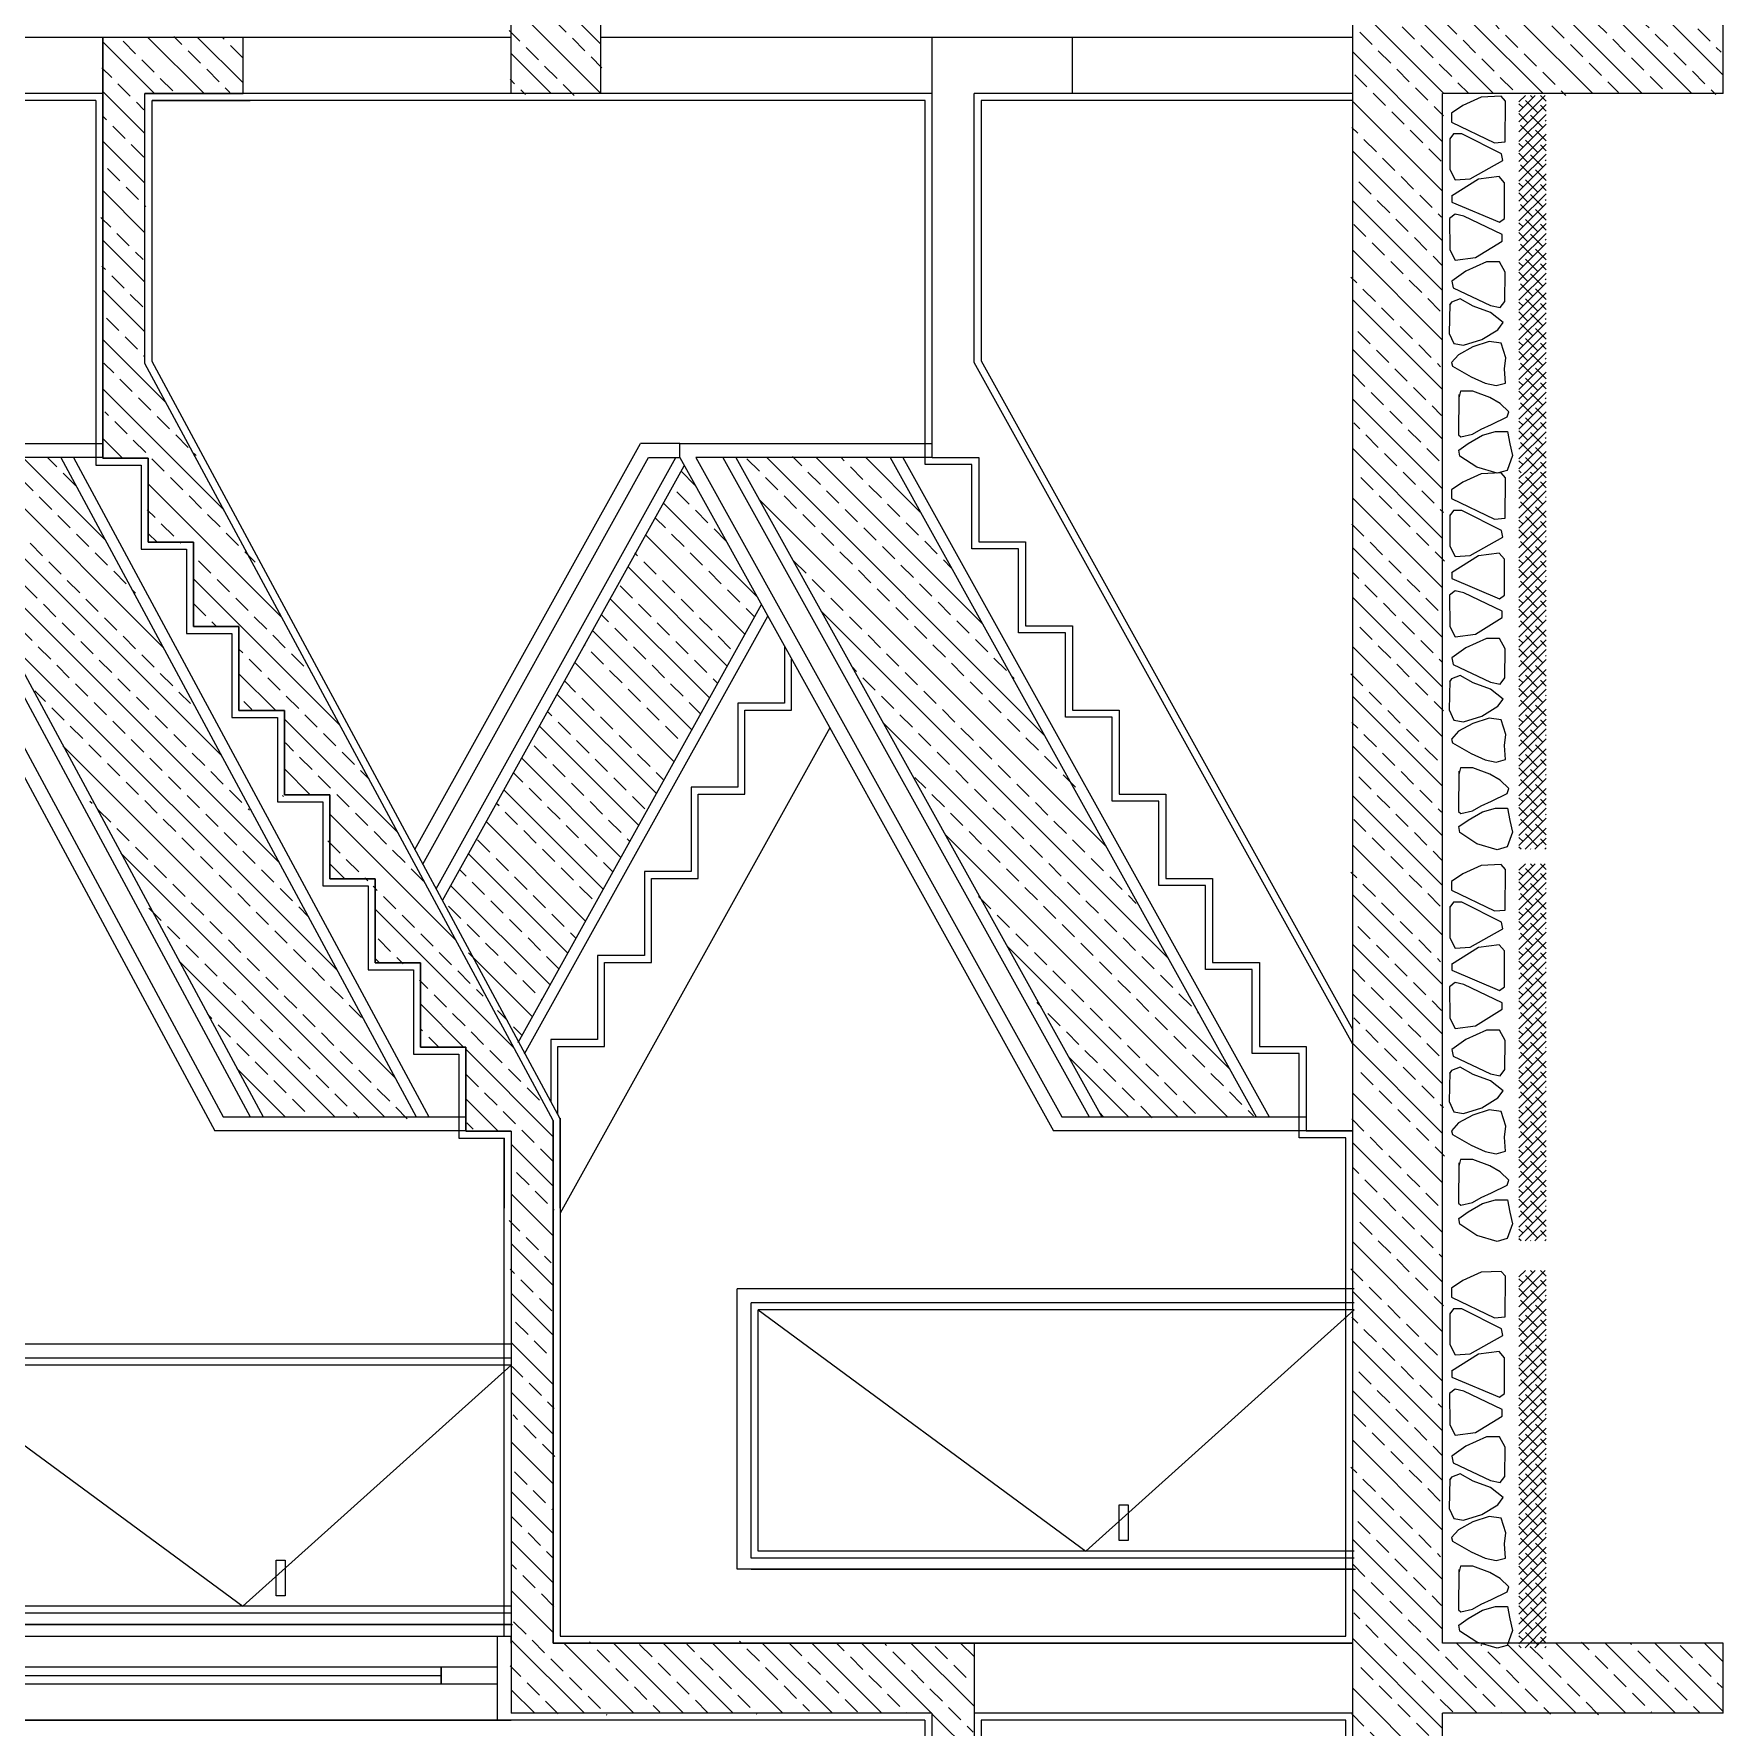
# Model space of a CAD drawing. Header units: inches. Extents: x -7543 to -822, y 102837 to 190349.
# Drawn here: x -836.84104 to -836.81093, y 102837.24331 to 102837.27349 of the extents above; entities that cross this region are included whole.
import ezdxf

# ---------------------------------------------------------------- set-up
doc = ezdxf.new("R2010")
doc.units = ezdxf.units.IN
doc.header["$MEASUREMENT"] = 0
doc.linetypes.add('ACAD_ISO03W100', pattern=[30, 12, -18])
doc.layers.add('KAPI', color=7, linetype='Continuous', lineweight=18, true_color=0xffb360)
doc.layers.add('TARAMA', color=8, linetype='Continuous', lineweight=25)
pattern_1 = [(135, (-815.4827994994596, 102842.0457017968), (-0.0004419417382415922, -0.0004419417382415922), []), (135, (-815.4827994994596, 102842.0461437385), (-0.0004419417382415922, -0.0004419417382415922), [0.0003125000000000001, -0.00015625])]

# ---------------------------------------------------------------- blocks, each defined once
blk = doc.blocks.new('A$C1B5C0468')
at = {"layer": 'TARAMA'}
for p, q in [((3.594450941949617, 29.7777686684567), (6.280775965715293, 33.70178608514834)), ((6.280775965715293, 33.70178608514834), (9.449270348413847, 33.70178608514834)), ((9.449270348413847, 33.70178608514834), (16.81944568949984, 18.48761896783253)), ((13.66705279366579, 33.0084961943212), (15.46776054223301, 34.30836273080786)), ((13.66705279366579, 30.10878987243632), (13.66705279366579, 33.0084961943212)), ((15.26768507860834, 34.35835772409337), (26.3720471469569, 34.40835271740798)), ((26.3720471469569, 34.40835271740798), (30.07350275723729, 32.40855627480778)), ((30.07350275723729, 32.40855627480778), (29.67334706737893, 27.10909191938117)), ((29.87343205633806, 24.10939396635513), (35.8757912183064, 33.70842281129444)), ((35.8757912183064, 33.60843282469432), (37.97661930631148, 33.60843282469432)), ((37.97661930631148, 33.60843282469432), (45.17945030069677, 16.61015155058703)), ((42.27830130746588, 32.40855627480778), (43.87893359246664, 34.508342703979)), ((42.97857733682031, 29.40885996632278), (42.27830130746588, 32.40855627480778)), ((43.87893359246664, 34.508342703979), (54.98329566075699, 34.30836273080786)), ((54.98329566075699, 34.30836273080786), (58.68475127109559, 32.40855627480778)), ((58.68475127109559, 32.40855627480778), (57.78439977811649, 25.20928381881095)), ((62.58628710772609, 28.60893678446882), (66.18770260491874, 33.60843282469432)), ((66.18770260491874, 33.60843282469432), (68.58864626969444, 33.20847287835204)), ((68.58864626969444, 33.20847287835204), (74.89112577110063, 19.90981781881419)), ((72.4901773435995, 30.61752660872298), (73.69064917601645, 33.70842610043474)), ((75.0912012347253, 26.0092037114955), (72.4901773435995, 30.61752660872298)), ((73.69064917601645, 33.70842610043474), (74.78955388418399, 34.41547304266714)), ((74.29088509222493, 34.40835271740798), (84.79501600697404, 34.55833769726451)), ((84.79501600697404, 34.55833769726451), (88.39643150416669, 32.90850620772108)), ((88.39643150416669, 32.90850620772108), (88.99666742037516, 29.5088499529229)), ((89.5969128619181, 26.10919040895533), (92.39801221661037, 31.20867643575184)), ((92.39801221661037, 31.20867643575184), (95.19911395263625, 33.70842281129444)), ((95.19911395263625, 33.70842281129444), (96.49962351686554, 33.40845285152318)), ((96.49962351686554, 33.40845285152318), (100.3011192403501, 26.80912031506887)), ((105.3701327322633, 30.60853624789161), (107.7874564505182, 31.12537859741133)), ((105.3701327322633, 26.20898012720863), (105.3701327322633, 30.60853624789161)), ((106.5706021833466, 31.10848618083401), (120.9762665533926, 31.30846615400515)), ((121.6765425827471, 30.40855627472047), (120.7761863271007, 26.30897011377965)), ((120.9762665533926, 31.30846615400515), (121.6765425827471, 30.40855627472047)), ((126.4036074047908, 31.09222528577084), (124.0307322054286, 27.80881662343745)), ((128.5325015768758, 30.80851293192245), (126.4036074047908, 31.09222528577084)), ((132.5340751453186, 24.70913032838143), (128.5325015768758, 30.80851293192245)), ((0.6326042901491746, 23.16890155264991), (3.594450941949617, 29.7777686684567)), ((20.76984843757236, 15.91022493361379), (13.66705279366579, 30.10878987243632)), ((29.67334706737893, 27.10909191938117), (23.17079210234806, 15.41027500070049)), ((49.58117241499713, 15.71024496044265), (42.97857733682031, 29.40885996632278)), ((57.78439977811649, 25.20928381881095), (51.8820807292941, 15.71024496044265)), ((59.33501200657338, 21.30967763104127), (62.58628710772609, 28.60893678446882)), ((77.39210478635505, 19.90982110798359), (75.0912012347253, 26.0092037114955)), ((88.99666742037516, 29.5088499529229), (86.99587944551604, 22.90951741643948)), ((87.7461850567488, 20.30977776518557), (89.5969128619181, 26.10919040895533)), ((100.3011192403501, 26.80912031506887), (102.6020227919798, 21.70963757738355)), ((107.671036283893, 20.10959752366762), (105.3701327322633, 26.20898012720863)), ((120.7761863271007, 26.30897011377965), (118.9754785785335, 23.20928381872363)), ((124.0307322054286, 27.80881662343745), (121.1295927375904, 22.70933388578123)), ((134.6348984706565, 17.5098578723846), (132.5340751453186, 24.70913032838143)), ((0.2882087649195455, 16.00929379940499), (0.6326042901491746, 23.16890155264991)), ((16.81944568949984, 18.48761896783253), (16.47504148446023, 14.63244990585372)), ((28.87304045021301, 16.81013152375817), (29.87343205633806, 24.10939396635513)), ((59.33501200657338, 16.61015155058703), (59.33501200657338, 21.30967763104127)), ((74.89112577110063, 19.90981781881419), (75.59140180045506, 16.36017658413039)), ((80.89348017040174, 15.31028501410037), (77.39210478635505, 19.90982110798359)), ((86.99587944551604, 22.90951741643948), (83.49450406146934, 17.21009475926985)), ((88.34641859162366, 16.11020161764463), (87.7461850567488, 20.30977776518557)), ((102.6020227919798, 21.70963757738355), (103.4023389344802, 17.81002974507282)), ((109.7718596092891, 16.40997130906908), (107.671036283893, 20.10959752366762)), ((117.274810943054, 19.55965259743971), (114.5737469388405, 13.91022493355558)), ((118.9754785785335, 23.20928381872363), (117.274810943054, 19.55965259743971)), ((121.1295927375904, 22.70933388578123), (119.8290807920275, 18.11365515639773)), ((119.8290807920275, 18.11365515639773), (119.8290807920275, 13.78220968550886)), ((2.010212430381216, 14.4947634631535), (0.2882087649195455, 16.00929379940499)), ((16.47504148446023, 14.63244990585372), (2.010212430381216, 14.4947634631535)), ((23.17079210234806, 15.41027500070049), (20.76984843757236, 15.91022493361379)), ((31.07390388875501, 14.91032506775809), (28.87304045021301, 16.81013152375817)), ((43.87893835513387, 14.91032506775809), (31.07390388875501, 14.91032506775809)), ((45.17945030069677, 16.61015155058703), (43.87893835513387, 14.91032506775809)), ((51.8820807292941, 15.71024496044265), (49.58117241499713, 15.71024496044265)), ((62.9864475603099, 14.61035510798683), (59.33501200657338, 16.61015155058703)), ((73.39053598057944, 14.71034509458696), (62.9864475603099, 14.61035510798683)), ((75.59140180045506, 16.36017658413039), (73.39053598057944, 14.71034509458696)), ((83.49450406146934, 17.21009475926985), (80.89348017040174, 15.31028501410037)), ((93.56431434687693, 14.41037513481569), (88.34641859162366, 16.11020161764463)), ((97.50001988565782, 14.91032506775809), (93.56431434687693, 14.41037513481569)), ((102.5019826788339, 14.51036512141582), (97.50001988565782, 14.91032506775809)), ((103.4023389344802, 17.81002974507282), (102.5019826788339, 14.51036512141582)), ((112.7730415716069, 13.31028501401306), (109.7718596092891, 16.40997130906908)), ((114.5737469388405, 13.91022493355558), (112.7730415716069, 13.31028501401306)), ((119.8290807920275, 13.78220968550886), (124.1713881924516, 12.91032506767078)), ((124.1713881924516, 12.91032506767078), (128.3324237319175, 12.07483772267005)), ((128.3324237319175, 12.07483772267005), (133.6345068645314, 13.91022164438618)), ((133.6345068645314, 13.91022164438618), (134.6348984706565, 17.5098578723846)), ((2.024957211688161e-05, 7.421880079898983), (2.290620897663757, 9.712480727990624)), ((2.024957211688161e-05, 3.886346173938364), (5.826154803566169, 9.71248072796152)), ((2.024957211688161e-05, 0.3508122679777443), (9.361688709526788, 9.71248072796152)), ((6.144904791901354, 2.960162904433673), (1.725487409508787, 7.379580286855344)), ((4.377137838979252, 8.263463763374602), (2.928120874392334, 9.712480727990624)), ((3.184726643143222, -1.524435356259346e-05), (12.89722261548741, 9.71248072796152)), ((9.680438697861973, 6.495696810394293), (6.463654780352954, 9.712480727903312)), ((6.720260549045634, -1.524438266642392e-05), (16.43275652133161, 9.71248072796152)), ((10.25579445500625, -1.524435356259346e-05), (19.96829042729223, 9.71248072796152)), ((14.98373955674469, 4.727929857443087), (10.56432217435213, 9.147347239864757)), ((13.79132836090866, -1.524438266642392e-05), (23.50382433325285, 9.71248072796152)), ((20.28704041562742, 2.960162904433673), (15.86762303323485, 7.379580286855344)), ((18.51927346270531, 8.263463763374602), (17.0702564981184, 9.712480727990624)), ((17.32686226686928, -1.524435356259346e-05), (27.03935823921347, 9.71248072796152)), ((23.82257432158804, 6.495696810394293), (20.60579040407902, 9.712480727903312)), ((20.8623961727717, -1.524438266642392e-05), (30.57489214505767, 9.71248072796152)), ((24.39793007873232, -1.524435356259346e-05), (34.11042605101829, 9.71248072796152)), ((29.12587518047076, 4.727929857443087), (24.70645779807819, 9.147347239864757)), ((27.93346398469293, -1.524435356259346e-05), (37.64595995697891, 9.71248072796152)), ((34.42917603935348, 2.960162904433673), (30.00975865696091, 7.379580286855344)), ((32.66140908643138, 8.263463763374602), (31.21239212184446, 9.712480727990624)), ((31.46899789059535, -1.524435356259346e-05), (41.18149386293953, 9.71248072796152)), ((37.9647099453141, 6.495696810365189), (34.74792602780508, 9.712480727874208)), ((35.00453179649776, -1.524435356259346e-05), (44.71702776878374, 9.71248072796152)), ((38.54006570245838, -1.524435356259346e-05), (48.25256167474436, 9.71248072796152)), ((43.26801080419682, 4.727929857443087), (38.84859342180425, 9.147347239864757)), ((42.075599608419, -1.524435356259346e-05), (51.78809558070498, 9.71248072796152)), ((48.57131166307954, 2.960162904433673), (44.15189428068697, 7.379580286855344)), ((46.80354471015744, 8.263463763374602), (45.35452774557052, 9.712480727990624)), ((45.61113351432141, -1.524435356259346e-05), (55.3236294866656, 9.71248072796152)), ((52.10684556904016, 6.495696810365189), (48.89006165147293, 9.712480727932416)), ((49.14666742022382, -1.524435356259346e-05), (58.85916339256801, 9.71248072796152)), ((52.68220132618444, -1.524435356259346e-05), (62.39469729847042, 9.71248072796152)), ((57.41014642792288, 4.727929857355775), (52.99072904553032, 9.147347239777446)), ((56.21773523214506, -1.524435356259346e-05), (65.93023120443104, 9.71248072796152)), ((62.7134472868056, 2.960162904433673), (58.29402990441304, 7.379580286855344)), ((60.94568033394171, 8.263463763345499), (59.49666336935479, 9.71248072796152)), ((59.75326913804747, -1.524435356259346e-05), (69.46576511039166, 9.71248072796152)), ((66.24898119276622, 6.495696810365189), (63.032197275199, 9.712480727932416)), ((63.28880304394988, -1.524435356259346e-05), (73.00129901629407, 9.71248072796152)), ((66.8243369499105, -1.524435356259346e-05), (76.53683292219648, 9.712480727990624)), ((71.55228205164894, 4.727929857355775), (67.13286466925638, 9.147347239777446)), ((70.35987085587112, -1.524435356259346e-05), (80.0723668281571, 9.71248072796152)), ((76.85558291053167, 2.960162904462777), (72.4361655281391, 7.379580286884448)), ((75.08781595766777, 8.263463763345499), (73.63879899308085, 9.71248072796152)), ((73.89540476177353, -1.524435356259346e-05), (83.60790073411772, 9.712480727990624)), ((80.39111681649229, 6.495696810394293), (77.17433289892506, 9.71248072796152)), ((77.43093866767595, -1.524435356259346e-05), (87.14343463996192, 9.71248072796152)), ((80.96647257363657, -1.524438266642392e-05), (90.67896854598075, 9.71248072796152)), ((85.69441767543321, 4.727929857413983), (81.27500029304065, 9.147347239835653)), ((84.50200647959718, -1.524435356259346e-05), (94.21450245188316, 9.71248072796152)), ((90.99771853425773, 2.960162904433673), (86.57830115186516, 7.379580286855344)), ((89.22995158139383, 8.263463763345499), (87.78093461680692, 9.71248072796152)), ((88.0375403854996, -1.524438266642392e-05), (97.75003635784378, 9.71248072796152)), ((94.53325244027656, 6.495696810365189), (91.31646852270933, 9.712480727932416)), ((91.57307429146022, -1.524435356259346e-05), (101.2855702638044, 9.71248072796152)), ((95.10860819736263, -1.524438266642392e-05), (104.8211041697068, 9.71248072796152)), ((99.83655329915928, 4.727929857413983), (95.41713591676671, 9.147347239835653)), ((98.64414210332325, -1.524435356259346e-05), (108.3566380756092, 9.71248072796152)), ((105.1398541579838, 2.960162904433673), (100.7204367755912, 7.379580286855344)), ((103.3720872051199, 8.263463763345499), (101.923070240533, 9.712480727932416)), ((102.1796760092257, -1.524438266642392e-05), (111.8921719815698, 9.71248072796152)), ((108.6753880640026, 6.495696810365189), (105.4586041464354, 9.712480727932416)), ((105.7152099151863, -1.524435356259346e-05), (115.4277058875305, 9.71248072796152)), ((109.2507438210887, -1.524438266642392e-05), (118.9632397933747, 9.71248072796152)), ((113.9786889228853, 4.727929857443087), (109.5592715404928, 9.147347239864757)), ((112.7862777270493, -1.524435356259346e-05), (122.4987736993353, 9.71248072796152)), ((119.2819897817099, 2.960162904433673), (114.8625723993173, 7.379580286855344)), ((117.5142228287878, 8.263463763316395), (116.0652058642008, 9.712480727903312)), ((116.3218116329517, -1.524438266642392e-05), (126.0343076052959, 9.71248072796152)), ((122.8175236877287, 6.495696810365189), (119.6007397701615, 9.712480727932416)), ((119.8573455389123, -1.524435356259346e-05), (129.5698415112565, 9.71248072796152)), ((123.3928794448148, -1.524438266642392e-05), (133.1053754171007, 9.71248072796152)), ((128.1208245466114, 4.727929857443087), (123.7014071642188, 9.147347239864757)), ((126.9284133507754, -1.524435356259346e-05), (134.4813051638776, 7.55287656877772)), ((133.4241254054941, 2.960162904462777), (129.0047080231016, 7.379580286884448)), ((131.6563584525138, 8.263463763345499), (130.2073414879269, 9.712480727932416)), ((134.4813051638776, 8.974050957971485), (133.7428753938293, 9.712480727990624)), ((0.8416039330186322, 4.727929857384879), (2.02495139092207e-05, 5.569513540860498)), ((2.03401512891287, -1.524435356259346e-05), (2.024963032454252e-05, 2.033979634928983)), ((5.569549034757074, -1.5244324458763e-05), (3.493254362489097, 2.076279427943518)), ((11.44820565084228, 1.192395951511571), (7.028788268449716, 5.611813333933242)), ((9.105082940717693, -1.524435356259346e-05), (8.796555221371818, 0.3085124749923125)), ((16.17615075263893, -1.524435356259346e-05), (12.33208912733244, 3.844046380952932)), ((19.71168465854134, -1.524435356259346e-05), (17.63538998621516, 2.076279428001726)), ((25.59034127456835, 1.192395951511571), (21.17092389217578, 5.611813333933242)), ((23.24721856444376, -1.524435356259346e-05), (22.93869084509788, 0.3085124749923125)), ((30.31828637636499, -1.524435356259346e-05), (26.4742247510585, 3.844046380952932)), ((33.85382028226741, -1.524435356259346e-05), (31.77752560994122, 2.076279428001726)), ((39.73247689829441, 1.192395951511571), (35.31305951590184, 5.611813333933242)), ((37.38935418822803, -1.524438266642392e-05), (37.08082646882394, 0.3085124749923125)), ((44.46042200009106, -1.524438266642392e-05), (40.61636037478456, 3.844046380923828)), ((47.99595590599347, -1.524435356259346e-05), (45.91966123366728, 2.076279428001726)), ((53.87461252202047, 1.192395951511571), (49.4551951396279, 5.611813333933242)), ((51.53148981195409, -1.524438266642392e-05), (51.22296209255001, 0.3085124749923125)), ((58.60255762381712, -1.524438266642392e-05), (54.75849599851063, 3.844046380923828)), ((62.13809152971953, -1.524438266642392e-05), (60.06179685739335, 2.076279427914415)), ((68.01674814580474, 1.192395951482467), (63.59733076341217, 5.611813333904138)), ((65.67362543568015, -1.524438266642392e-05), (65.36509771627607, 0.3085124749923125)), ((72.74469324754318, -1.524438266642392e-05), (68.90063162223669, 3.844046380923828)), ((76.2802271534456, -1.524438266642392e-05), (74.20393248111941, 2.076279427914415)), ((82.1588837695308, 1.192395951482467), (77.73946638713824, 5.611813333904138)), ((79.81576105940621, -1.524435356259346e-05), (79.50723334000213, 0.3085124750214163)), ((86.88682887126924, -1.524435356259346e-05), (83.04276724596275, 3.844046380952932)), ((90.42236277722986, -1.524438266642392e-05), (88.34606810490368, 2.076279427972622)), ((96.30101939325687, 1.192395951482467), (91.8816020108643, 5.611813333904138)), ((93.95789668313228, -1.524438266642392e-05), (93.6493689637282, 0.3085124749923125)), ((101.0289644950535, -1.524438266642392e-05), (97.18490286974702, 3.844046380923828)), ((104.5644984009559, -1.524438266642392e-05), (102.4882037286297, 2.076279427972622)), ((110.4431550169829, 1.192395951482467), (106.0237376345904, 5.611813333904138)), ((108.1000323068583, -1.524438266642392e-05), (107.7915045874543, 0.3085124749923125)), ((115.1711001187796, -1.524438266642392e-05), (111.3270384934731, 3.844046380923828)), ((118.7066340247402, -1.524441177025437e-05), (116.6303393523558, 2.076279428001726)), ((124.5852906406508, 1.192395951453364), (120.1658732582582, 5.611813333875034)), ((122.2421679305844, -1.524438266642392e-05), (121.9336402111803, 0.3085124749923125)), ((129.3132357425056, -1.524438266642392e-05), (125.4691741171991, 3.844046380923828)), ((130.463947256736, -1.524435356259346e-05), (134.4813051638776, 4.0173426628171)), ((132.8487696484663, -1.524441177025437e-05), (130.7724749760819, 2.076279428001726)), ((133.9994811626384, -1.524435356259346e-05), (134.4813051638776, 0.4818087568855844)), ((134.4813051638193, 5.43851705203997), (134.3080088819843, 5.611813333904138))]:
    blk.add_line(p, q, dxfattribs=at)
blk = doc.blocks.new('A$C5D3F7FBA')
at = {"layer": 'KAPI'}
for p, q in [((99.9999658083434, 220.5000007976523), (-3.419162385398522e-05, 220.5000007976505)), ((-3.419139102334157e-05, 0.500000797539542), (-3.419162385398522e-05, 220.5000007976505)), ((99.99996580857623, 0.500000797541361), (99.9999658083434, 220.5000007976523)), ((99.99996580860898, 0.5000007976523193), (99.99996580837615, 220.5000007977633)), ((4.999965808608977, 0.500000797539542), (4.999965808376146, 215.5000007976505)), ((95.9999658083434, 215.5000007976523), (4.999965808376146, 215.5000007976505)), ((93.4999658083434, 213.0000007976523), (7.499965808376146, 213.0000007976214)), ((7.499965808608977, 0.500000797539542), (7.499965808376146, 213.0000007976214)), ((93.49996580857623, 0.500000797541361), (93.4999658083434, 213.0000007976523)), ((95.99996580857623, 0.500000797541361), (95.9999658083434, 215.5000007976523)), ((99.99996580857623, 215.5000007976523), (99.99996580857623, 7.976286724442616e-07)), ((99.99996580857623, 215.5000007976523), (99.99996580857623, 7.976286724442616e-07))]:
    blk.add_line(p, q, dxfattribs=at)
at = {"layer": 'KAPI', "linetype": 'ACAD_ISO03W100'}
for p, q in [((7.499965808376146, 213.0000007976214), (93.49996580857623, 96.12844117222448)), ((93.49996580857623, 96.12844117222448), (7.499965808608977, 0.500000797539542))]:
    blk.add_line(p, q, dxfattribs=at)
at = {"layer": 'KAPI'}
blk.add_lwpolyline([(89.73076649451468, 84.23019793231833), (76.99056189715702, 84.23019793231833), (76.99056189715702, 81.04733647724242), (89.73076649451468, 81.04733647724242)], close=True, dxfattribs=at)

msp = doc.modelspace()

# ---------------------------------------------------------------- hatches: boundary and pattern name
at = {"layer": 'TARAMA'}
h = msp.add_hatch(dxfattribs=at)
h.set_pattern_fill('ANSI33', color=256, scale=0.0025, angle=90, style=0)
h.set_pattern_definition(pattern_1)
h.paths.add_polyline_path([(-836.8325314841506, 102837.2949286136), (-836.8325314841506, 102837.2724286136), (-836.8309314841507, 102837.2724286136), (-836.8309314841507, 102837.2949286136)])
h.paths.add_polyline_path([(-836.8312900555793, 102837.29085852), (-836.8321729127222, 102837.29085852), (-836.8321729127222, 102837.29175852), (-836.8312900555793, 102837.29175852)], flags=24)
h = msp.add_hatch(dxfattribs=at)
h.set_pattern_fill('ANSI33', color=256, scale=0.0025, angle=90, style=0)
h.set_pattern_definition(pattern_1)
h.paths.add_polyline_path([(-836.8175314841508, 102837.2874286136), (-836.8175314841508, 102837.2507458112), (-836.8175064841507, 102837.2507458112), (-836.8175314841508, 102837.2507233283), (-836.8175314841508, 102837.2394587481), (-836.8159314841507, 102837.2394587481), (-836.8159314841507, 102837.2435536136), (-836.8109314841507, 102837.2435536136), (-836.8109314841507, 102837.2448036136), (-836.8142037287698, 102837.2448036136), (-836.8142325533795, 102837.244774789), (-836.8142613779892, 102837.2448036136), (-836.8147664369973, 102837.2448036136), (-836.8147800563165, 102837.24476427), (-836.8149600381279, 102837.2447142504), (-836.8152662754349, 102837.2448036136), (-836.8159314841507, 102837.2448036136), (-836.8159314841507, 102837.2724286136), (-836.8109314841507, 102837.2724286136), (-836.8109314841507, 102837.2736786136), (-836.8159314841507, 102837.2736786136), (-836.8159314841507, 102837.2861786136), (-836.8109314841507, 102837.2861786136), (-836.8109314841507, 102837.2874286136), (-836.8159314841507, 102837.2874286136)])
h.paths.add_polyline_path([(-836.8162900555793, 102837.2814093299), (-836.8171729127222, 102837.2814093299), (-836.8171729127222, 102837.2823093299), (-836.8162900555793, 102837.2823093299)], flags=24)
h.paths.add_polyline_path([(-836.8162900555793, 102837.2465849242), (-836.8171729127222, 102837.2465849242), (-836.8171729127222, 102837.2474849242), (-836.8162900555793, 102837.2474849242)], flags=24)
h = msp.add_hatch(dxfattribs=at)
h.set_pattern_fill('ANSI33', color=256, scale=0.0025, angle=90, style=0)
h.set_pattern_definition(pattern_1)
h.paths.add_polyline_path([(-836.8390579841507, 102837.2676178683), (-836.8390579841507, 102837.2724286136), (-836.8373079841507, 102837.2724286136), (-836.8373079841507, 102837.2734286136), (-836.8398079841508, 102837.2734286136), (-836.8398079841508, 102837.2659286136), (-836.8389994841507, 102837.2659286136), (-836.8389994841507, 102837.2644286136), (-836.8381909841507, 102837.2644286136), (-836.8381909841507, 102837.2629286136), (-836.8373824841507, 102837.2629286136), (-836.8373824841507, 102837.2614286136), (-836.8365739841507, 102837.2614286136), (-836.8365739841507, 102837.2599286136), (-836.8357654841507, 102837.2599286136), (-836.8357654841507, 102837.2584286136), (-836.8349569841507, 102837.2584286136), (-836.8349569841507, 102837.2569286136), (-836.8341484841508, 102837.2569286136), (-836.8341484841508, 102837.2554286136), (-836.8333399841507, 102837.2554286136), (-836.8333399841507, 102837.2539286136), (-836.8325314841506, 102837.2539286136), (-836.8325314841506, 102837.2526808426), (-836.8325314841506, 102837.2435536136), (-836.8250314841507, 102837.2435536136), (-836.8250314841507, 102837.2394587481), (-836.8242814841507, 102837.2394587481), (-836.8242814841507, 102837.2448036136), (-836.8317814841507, 102837.2448036136), (-836.8317814841507, 102837.2541178683)])
h.paths.add_polyline_path([(-836.8317493412935, 102837.2465849242), (-836.8325636270079, 102837.2465849242), (-836.8325636270079, 102837.2474849242), (-836.8317493412935, 102837.2474849242)], flags=25)
h = msp.add_hatch(dxfattribs=at)
h.set_pattern_fill('ANSI33', color=256, scale=0.0025, angle=90, style=0)
h.set_pattern_definition(pattern_1)
h.paths.add_polyline_path([(-836.8405566804909, 102837.2659370478), (-836.8432878318895, 102837.2659370478), (-836.8369545818895, 102837.2541870478), (-836.8342234304909, 102837.2541870478)])
h = msp.add_hatch(dxfattribs=at)
h.set_pattern_fill('ANSI33', color=256, scale=0.0025, angle=90, style=0)
h.set_pattern_definition(pattern_1)
h.paths.add_polyline_path([(-836.832406049338, 102837.255513461), (-836.8337810493381, 102837.2579894514), (-836.8294479841506, 102837.2657920898), (-836.8280729841507, 102837.2633160994)])
h = msp.add_hatch(dxfattribs=at)
h.set_pattern_fill('ANSI33', color=256, scale=0.0025, angle=90, style=0)
h.set_pattern_definition(pattern_1)
h.paths.add_polyline_path([(-836.832406049338, 102837.255513461), (-836.8337810493381, 102837.2579894514), (-836.8294479841506, 102837.2657920898), (-836.8280729841507, 102837.2633160994)])
h = msp.add_hatch(dxfattribs=at)
h.set_pattern_fill('ANSI33', color=256, scale=0.0025, angle=90, style=0)
h.set_pattern_definition(pattern_1)
h.paths.add_polyline_path([(-836.8285284841508, 102837.2659370478), (-836.8257784841508, 102837.2659370478), (-836.819253317484, 102837.2541870478), (-836.822003317484, 102837.2541870478)])

# ---------------------------------------------------------------- linework, layer by layer
for p, q in [((-836.8325314841506, 102837.2724286136), (-836.8325314841506, 102837.2949286136)), ((-836.8309314841507, 102837.2724286136), (-836.8309314841507, 102837.2949286136)), ((-836.8175314841508, 102837.2353036136), (-836.8175314841508, 102837.2861786136)), ((-836.8109314841507, 102837.2724286136), (-836.8109314841507, 102837.2736786136)), ((-836.8109314841507, 102837.2724286136), (-836.8109314841507, 102837.2736786136)), ((-836.8325314841506, 102837.2734286136), (-836.8447314841508, 102837.2734286136)), ((-836.8398079841508, 102837.2659286136), (-836.8398079841508, 102837.2734286136)), ((-836.8373079841507, 102837.2734286136), (-836.8398079841508, 102837.2734286136)), ((-836.8398079841508, 102837.2734286136), (-836.8398079841508, 102837.2659286136)), ((-836.8398079841508, 102837.2734286136), (-836.8398079841508, 102837.2659286136)), ((-836.8373079841507, 102837.2734286136), (-836.8398079841508, 102837.2734286136)), ((-836.8373079841507, 102837.2724286136), (-836.8373079841507, 102837.2734286136)), ((-836.8373079841507, 102837.2724286136), (-836.8373079841507, 102837.2734286136)), ((-836.8373079841507, 102837.2724286136), (-836.8373079841507, 102837.2734286136)), ((-836.8175314841508, 102837.2734286136), (-836.8309314841507, 102837.2734286136)), ((-836.8250284841507, 102837.2659370478), (-836.8250284841507, 102837.2734286136)), ((-836.8225284841507, 102837.2724286136), (-836.8225284841507, 102837.2734286136)), ((-836.8398079841508, 102837.2724286136), (-836.8447314841508, 102837.2724286136)), ((-836.8250284841507, 102837.2724286136), (-836.8390579841507, 102837.2724286136)), ((-836.8390579841507, 102837.2676178683), (-836.8390579841507, 102837.2724286136)), ((-836.8390579841507, 102837.2676178683), (-836.8390579841507, 102837.2724286136)), ((-836.8390579841507, 102837.2724286136), (-836.8373079841507, 102837.2724286136)), ((-836.8390579841507, 102837.2676178683), (-836.8390579841507, 102837.2724286136)), ((-836.8390579841507, 102837.2724286136), (-836.8373079841507, 102837.2724286136)), ((-836.8242784841507, 102837.2676313243), (-836.8242784841507, 102837.2724286136)), ((-836.8175314841508, 102837.2724286136), (-836.8242784841507, 102837.2724286136)), ((-836.8109314841507, 102837.2724286136), (-836.8159314841507, 102837.2724286136)), ((-836.8109314841507, 102837.2724286136), (-836.8159314841507, 102837.2724286136)), ((-836.8159314841507, 102837.2448036136), (-836.8159314841507, 102837.2724286136)), ((-836.8399329841507, 102837.2723036136), (-836.8455652602584, 102837.2723036136)), ((-836.8399329841507, 102837.2723036136), (-836.8399329841507, 102837.2658036136)), ((-836.8251534841507, 102837.2723036136), (-836.8389329841507, 102837.2723036136)), ((-836.8389329841507, 102837.2676494107), (-836.8389329841507, 102837.2723036136)), ((-836.8389329841507, 102837.2723036136), (-836.8371829841507, 102837.2723036136)), ((-836.8251534841507, 102837.2658120478), (-836.8251534841507, 102837.2723036136)), ((-836.8241534841507, 102837.2723036136), (-836.8241534841507, 102837.2676637038)), ((-836.8175314841508, 102837.2723036136), (-836.8241534841507, 102837.2723036136)), ((-836.8317814841507, 102837.2541178683), (-836.8390579841507, 102837.2676178683)), ((-836.8317814841507, 102837.2541178683), (-836.8390579841507, 102837.2676178683)), ((-836.8317814841507, 102837.2541178683), (-836.8390579841507, 102837.2676178683)), ((-836.8316564841507, 102837.2541494107), (-836.8389329841507, 102837.2676494107)), ((-836.8175314841508, 102837.2554818645), (-836.8242784841507, 102837.2676313243)), ((-836.8241534841507, 102837.2676637038), (-836.8175314841508, 102837.255739334)), ((-836.8447532608617, 102837.2661870478), (-836.8398079841508, 102837.2661870478)), ((-836.8444157278526, 102837.2661870478), (-836.8378129778526, 102837.2539370478)), ((-836.8342457861879, 102837.2589533106), (-836.8302286508174, 102837.2661870478)), ((-836.8342457861879, 102837.2589533106), (-836.8302286508174, 102837.2661870478)), ((-836.8342457861879, 102837.2589533106), (-836.8302286508174, 102837.2661870478)), ((-836.8342457861879, 102837.2589533106), (-836.8302286508174, 102837.2661870478)), ((-836.8295284841507, 102837.2661870478), (-836.8302286508174, 102837.2661870478)), ((-836.8295284841507, 102837.2661870478), (-836.8302286508174, 102837.2661870478)), ((-836.8295284841507, 102837.2659370478), (-836.8295284841507, 102837.2661870478)), ((-836.8295284841507, 102837.2661870478), (-836.8250284841507, 102837.2661870478)), ((-836.8295284841507, 102837.2659370478), (-836.8295284841507, 102837.2661870478)), ((-836.8439969751017, 102837.2659370478), (-836.8376637251017, 102837.2541870478)), ((-836.8398079841508, 102837.2659370478), (-836.8439969751017, 102837.2659370478)), ((-836.8435150340902, 102837.2659370478), (-836.8371817840901, 102837.2541870478)), ((-836.8432878318895, 102837.2659370478), (-836.8369545818895, 102837.2541870478)), ((-836.8405566804909, 102837.2659370478), (-836.8342234304909, 102837.2541870478)), ((-836.8403294782902, 102837.2659370478), (-836.8339962282902, 102837.2541870478)), ((-836.8399329841507, 102837.2658036136), (-836.8391244841507, 102837.2658036136)), ((-836.8389994841507, 102837.2659286136), (-836.8398079841508, 102837.2659286136)), ((-836.8398079841508, 102837.2659286136), (-836.8389994841507, 102837.2659286136)), ((-836.8398079841508, 102837.2659286136), (-836.8389994841507, 102837.2659286136)), ((-836.8391244841507, 102837.2658036136), (-836.8391244841507, 102837.2643036136)), ((-836.8389994841507, 102837.2644286136), (-836.8389994841507, 102837.2659286136)), ((-836.8389994841507, 102837.2659286136), (-836.8389994841507, 102837.2644286136)), ((-836.8389994841507, 102837.2659286136), (-836.8389994841507, 102837.2644286136)), ((-836.8341049388632, 102837.2586919983), (-836.8300815214006, 102837.2659370478)), ((-836.8341049388632, 102837.2586919983), (-836.8300815214006, 102837.2659370478)), ((-836.8341049388632, 102837.2586919983), (-836.8300815214006, 102837.2659370478)), ((-836.8341049388632, 102837.2586919983), (-836.8300815214006, 102837.2659370478)), ((-836.8338659267342, 102837.2582485621), (-836.8295962543508, 102837.2659370478)), ((-836.8338659267342, 102837.2582485621), (-836.8295962543508, 102837.2659370478)), ((-836.8337532488745, 102837.2580395122), (-836.8294479841506, 102837.2657920898)), ((-836.8337532488745, 102837.2580395122), (-836.8294479841506, 102837.2657920898)), ((-836.8300815214006, 102837.2659370478), (-836.8295284841507, 102837.2659370478)), ((-836.8300815214006, 102837.2659370478), (-836.8295284841507, 102837.2659370478)), ((-836.8295284841507, 102837.2659370478), (-836.8228644841507, 102837.2539370478)), ((-836.8250284841507, 102837.2659370478), (-836.8292425214006, 102837.2659370478)), ((-836.8292425214006, 102837.2659370478), (-836.822717354734, 102837.2541870478)), ((-836.8287572543508, 102837.2659370478), (-836.8222320876841, 102837.2541870478)), ((-836.8285284841508, 102837.2659370478), (-836.822003317484, 102837.2541870478)), ((-836.8257784841508, 102837.2659370478), (-836.819253317484, 102837.2541870478)), ((-836.8255497139506, 102837.2659370478), (-836.819024547284, 102837.2541870478)), ((-836.8243204841507, 102837.2658120478), (-836.8251534841507, 102837.2658120478)), ((-836.8250284841507, 102837.2659370478), (-836.8241954841507, 102837.2659370478)), ((-836.8243204841507, 102837.2643120478), (-836.8243204841507, 102837.2658120478)), ((-836.8241954841507, 102837.2659370478), (-836.8241954841507, 102837.2644370478)), ((-836.8391244841507, 102837.2643036136), (-836.8383159841508, 102837.2643036136)), ((-836.8381909841507, 102837.2644286136), (-836.8389994841507, 102837.2644286136)), ((-836.8389994841507, 102837.2644286136), (-836.8381909841507, 102837.2644286136)), ((-836.8389994841507, 102837.2644286136), (-836.8381909841507, 102837.2644286136)), ((-836.8383159841508, 102837.2643036136), (-836.8383159841508, 102837.2628036136)), ((-836.8381909841507, 102837.2629286136), (-836.8381909841507, 102837.2644286136)), ((-836.8381909841507, 102837.2644286136), (-836.8381909841507, 102837.2629286136)), ((-836.8381909841507, 102837.2644286136), (-836.8381909841507, 102837.2629286136)), ((-836.8234874841507, 102837.2643120478), (-836.8243204841507, 102837.2643120478)), ((-836.8241954841507, 102837.2644370478), (-836.8233624841507, 102837.2644370478)), ((-836.8234874841507, 102837.2628120478), (-836.8234874841507, 102837.2643120478)), ((-836.8233624841507, 102837.2644370478), (-836.8233624841507, 102837.2629370478)), ((-836.832406049338, 102837.255513461), (-836.8280729841507, 102837.2633160994)), ((-836.832406049338, 102837.255513461), (-836.8280729841507, 102837.2633160994)), ((-836.832291664238, 102837.2553074854), (-836.8279585990507, 102837.2631101238)), ((-836.832291664238, 102837.2553074854), (-836.8279585990507, 102837.2631101238)), ((-836.8383159841508, 102837.2628036136), (-836.8375074841507, 102837.2628036136)), ((-836.8373824841507, 102837.2629286136), (-836.8381909841507, 102837.2629286136)), ((-836.8381909841507, 102837.2629286136), (-836.8373824841507, 102837.2629286136)), ((-836.8381909841507, 102837.2629286136), (-836.8373824841507, 102837.2629286136)), ((-836.8375074841507, 102837.2628036136), (-836.8375074841507, 102837.2613036136)), ((-836.8373824841507, 102837.2614286136), (-836.8373824841507, 102837.2629286136)), ((-836.8373824841507, 102837.2629286136), (-836.8373824841507, 102837.2614286136)), ((-836.8373824841507, 102837.2629286136), (-836.8373824841507, 102837.2614286136)), ((-836.8226544841507, 102837.2628120478), (-836.8234874841507, 102837.2628120478)), ((-836.8233624841507, 102837.2629370478), (-836.8225294841507, 102837.2629370478)), ((-836.8226544841507, 102837.2613120478), (-836.8226544841507, 102837.2628120478)), ((-836.8225294841507, 102837.2629370478), (-836.8225294841507, 102837.2614370478)), ((-836.8276584841507, 102837.2625697008), (-836.8276584841507, 102837.2615620478)), ((-836.8276584841507, 102837.2625697008), (-836.8276584841507, 102837.2615620478)), ((-836.8275334841508, 102837.2614370478), (-836.8275334841508, 102837.2623446108)), ((-836.8275334841508, 102837.2614370478), (-836.8275334841508, 102837.2623446108)), ((-836.8276584841507, 102837.2615620478), (-836.8284914841507, 102837.2615620478)), ((-836.8284914841507, 102837.2615620478), (-836.8284914841507, 102837.2600620478)), ((-836.8276584841507, 102837.2615620478), (-836.8284914841507, 102837.2615620478)), ((-836.8284914841507, 102837.2615620478), (-836.8284914841507, 102837.2600620478)), ((-836.8375074841507, 102837.2613036136), (-836.8366989841506, 102837.2613036136)), ((-836.8365739841507, 102837.2614286136), (-836.8373824841507, 102837.2614286136)), ((-836.8373824841507, 102837.2614286136), (-836.8365739841507, 102837.2614286136)), ((-836.8373824841507, 102837.2614286136), (-836.8365739841507, 102837.2614286136)), ((-836.8366989841506, 102837.2613036136), (-836.8366989841506, 102837.2598036136)), ((-836.8365739841507, 102837.2599286136), (-836.8365739841507, 102837.2614286136)), ((-836.8365739841507, 102837.2614286136), (-836.8365739841507, 102837.2599286136)), ((-836.8365739841507, 102837.2614286136), (-836.8365739841507, 102837.2599286136)), ((-836.8283664841507, 102837.2599370478), (-836.8283664841507, 102837.2614370478)), ((-836.8283664841507, 102837.2614370478), (-836.8275334841508, 102837.2614370478)), ((-836.8283664841507, 102837.2599370478), (-836.8283664841507, 102837.2614370478)), ((-836.8283664841507, 102837.2614370478), (-836.8275334841508, 102837.2614370478)), ((-836.8218214841507, 102837.2613120478), (-836.8226544841507, 102837.2613120478)), ((-836.8225294841507, 102837.2614370478), (-836.8216964841507, 102837.2614370478)), ((-836.8218214841507, 102837.2598120478), (-836.8218214841507, 102837.2613120478)), ((-836.8216964841507, 102837.2614370478), (-836.8216964841507, 102837.2599370478)), ((-836.8268525400256, 102837.2611184209), (-836.8316564841507, 102837.2524678612)), ((-836.8268525400256, 102837.2611184209), (-836.8316564841507, 102837.2524678612)), ((-836.8284914841507, 102837.2600620478), (-836.8293244841507, 102837.2600620478)), ((-836.8293244841507, 102837.2600620478), (-836.8293244841507, 102837.2585620478)), ((-836.8284914841507, 102837.2600620478), (-836.8293244841507, 102837.2600620478)), ((-836.8293244841507, 102837.2600620478), (-836.8293244841507, 102837.2585620478)), ((-836.8366989841506, 102837.2598036136), (-836.8358904841507, 102837.2598036136)), ((-836.8357654841507, 102837.2599286136), (-836.8365739841507, 102837.2599286136)), ((-836.8365739841507, 102837.2599286136), (-836.8357654841507, 102837.2599286136)), ((-836.8365739841507, 102837.2599286136), (-836.8357654841507, 102837.2599286136)), ((-836.8358904841507, 102837.2598036136), (-836.8358904841507, 102837.2583036136)), ((-836.8357654841507, 102837.2584286136), (-836.8357654841507, 102837.2599286136)), ((-836.8357654841507, 102837.2599286136), (-836.8357654841507, 102837.2584286136)), ((-836.8357654841507, 102837.2599286136), (-836.8357654841507, 102837.2584286136)), ((-836.8291994841506, 102837.2584370478), (-836.8291994841506, 102837.2599370478)), ((-836.8291994841506, 102837.2599370478), (-836.8283664841507, 102837.2599370478)), ((-836.8291994841506, 102837.2584370478), (-836.8291994841506, 102837.2599370478)), ((-836.8291994841506, 102837.2599370478), (-836.8283664841507, 102837.2599370478)), ((-836.8209884841507, 102837.2598120478), (-836.8218214841507, 102837.2598120478)), ((-836.8216964841507, 102837.2599370478), (-836.8208634841507, 102837.2599370478)), ((-836.8209884841507, 102837.2583120478), (-836.8209884841507, 102837.2598120478)), ((-836.8208634841507, 102837.2599370478), (-836.8208634841507, 102837.2584370478)), ((-836.8293244841507, 102837.2585620478), (-836.8301574841507, 102837.2585620478)), ((-836.8301574841507, 102837.2585620478), (-836.8301574841507, 102837.2570620478)), ((-836.8293244841507, 102837.2585620478), (-836.8301574841507, 102837.2585620478)), ((-836.8301574841507, 102837.2585620478), (-836.8301574841507, 102837.2570620478)), ((-836.8301574841507, 102837.2585620478), (-836.8301574841507, 102837.2570620478)), ((-836.8301574841507, 102837.2585620478), (-836.8301574841507, 102837.2570620478)), ((-836.8358904841507, 102837.2583036136), (-836.8350819841507, 102837.2583036136)), ((-836.8349569841507, 102837.2584286136), (-836.8357654841507, 102837.2584286136)), ((-836.8357654841507, 102837.2584286136), (-836.8349569841507, 102837.2584286136)), ((-836.8357654841507, 102837.2584286136), (-836.8349569841507, 102837.2584286136)), ((-836.8350819841507, 102837.2583036136), (-836.8350819841507, 102837.2568036136)), ((-836.8349569841507, 102837.2569286136), (-836.8349569841507, 102837.2584286136)), ((-836.8349569841507, 102837.2584286136), (-836.8349569841507, 102837.2569286136)), ((-836.8349569841507, 102837.2584286136), (-836.8349569841507, 102837.2569286136)), ((-836.8300324841507, 102837.2569370478), (-836.8300324841507, 102837.2584370478)), ((-836.8300324841507, 102837.2584370478), (-836.8291994841506, 102837.2584370478)), ((-836.8300324841507, 102837.2569370478), (-836.8300324841507, 102837.2584370478)), ((-836.8300324841507, 102837.2584370478), (-836.8291994841506, 102837.2584370478)), ((-836.8300324841507, 102837.2569370478), (-836.8300324841507, 102837.2584370478)), ((-836.8300324841507, 102837.2569370478), (-836.8300324841507, 102837.2584370478)), ((-836.8201554841507, 102837.2583120478), (-836.8209884841507, 102837.2583120478)), ((-836.8208634841507, 102837.2584370478), (-836.8200304841507, 102837.2584370478)), ((-836.8201554841507, 102837.2568120478), (-836.8201554841507, 102837.2583120478)), ((-836.8200304841507, 102837.2584370478), (-836.8200304841507, 102837.2569370478)), ((-836.8301574841507, 102837.2570620478), (-836.8309904841507, 102837.2570620478)), ((-836.8309904841507, 102837.2570620478), (-836.8309904841507, 102837.2555620478)), ((-836.8301574841507, 102837.2570620478), (-836.8309904841507, 102837.2570620478)), ((-836.8309904841507, 102837.2570620478), (-836.8309904841507, 102837.2555620478)), ((-836.8301574841507, 102837.2570620478), (-836.8309904841507, 102837.2570620478)), ((-836.8309904841507, 102837.2570620478), (-836.8309904841507, 102837.2555620478)), ((-836.8301574841507, 102837.2570620478), (-836.8309904841507, 102837.2570620478)), ((-836.8309904841507, 102837.2570620478), (-836.8309904841507, 102837.2555620478)), ((-836.8350819841507, 102837.2568036136), (-836.8342734841507, 102837.2568036136)), ((-836.8341484841508, 102837.2569286136), (-836.8349569841507, 102837.2569286136)), ((-836.8349569841507, 102837.2569286136), (-836.8341484841508, 102837.2569286136)), ((-836.8349569841507, 102837.2569286136), (-836.8341484841508, 102837.2569286136)), ((-836.8342734841507, 102837.2568036136), (-836.8342734841507, 102837.2553036136)), ((-836.8341484841508, 102837.2554286136), (-836.8341484841508, 102837.2569286136)), ((-836.8341484841508, 102837.2569286136), (-836.8341484841508, 102837.2554286136)), ((-836.8341484841508, 102837.2569286136), (-836.8341484841508, 102837.2554286136)), ((-836.8308654841508, 102837.2554370478), (-836.8308654841508, 102837.2569370478)), ((-836.8308654841508, 102837.2569370478), (-836.8300324841507, 102837.2569370478)), ((-836.8308654841508, 102837.2554370478), (-836.8308654841508, 102837.2569370478)), ((-836.8308654841508, 102837.2569370478), (-836.8300324841507, 102837.2569370478)), ((-836.8308654841508, 102837.2554370478), (-836.8308654841508, 102837.2569370478)), ((-836.8308654841508, 102837.2569370478), (-836.8300324841507, 102837.2569370478)), ((-836.8308654841508, 102837.2554370478), (-836.8308654841508, 102837.2569370478)), ((-836.8308654841508, 102837.2569370478), (-836.8300324841507, 102837.2569370478)), ((-836.8193224841507, 102837.2568120478), (-836.8201554841507, 102837.2568120478)), ((-836.8200304841507, 102837.2569370478), (-836.8191974841507, 102837.2569370478)), ((-836.8193224841507, 102837.2553120478), (-836.8193224841507, 102837.2568120478)), ((-836.8191974841507, 102837.2569370478), (-836.8191974841507, 102837.2554370478)), ((-836.8318234841507, 102837.2555620478), (-836.8318234841507, 102837.254464424)), ((-836.8309904841507, 102837.2555620478), (-836.8318234841507, 102837.2555620478)), ((-836.8318234841507, 102837.2555620478), (-836.8318234841507, 102837.254464424)), ((-836.8309904841507, 102837.2555620478), (-836.8318234841507, 102837.2555620478)), ((-836.8318234841507, 102837.2555620478), (-836.8318234841507, 102837.254464424)), ((-836.8309904841507, 102837.2555620478), (-836.8318234841507, 102837.2555620478)), ((-836.8318234841507, 102837.2555620478), (-836.8318234841507, 102837.254464424)), ((-836.8309904841507, 102837.2555620478), (-836.8318234841507, 102837.2555620478)), ((-836.8342734841507, 102837.2553036136), (-836.8334649841507, 102837.2553036136)), ((-836.8333399841507, 102837.2554286136), (-836.8341484841508, 102837.2554286136)), ((-836.8341484841508, 102837.2554286136), (-836.8333399841507, 102837.2554286136)), ((-836.8341484841508, 102837.2554286136), (-836.8333399841507, 102837.2554286136)), ((-836.8334649841507, 102837.2553036136), (-836.8334649841507, 102837.2538036136)), ((-836.8333399841507, 102837.2539286136), (-836.8333399841507, 102837.2554286136)), ((-836.8333399841507, 102837.2554286136), (-836.8333399841507, 102837.2539286136)), ((-836.8333399841507, 102837.2554286136), (-836.8333399841507, 102837.2539286136)), ((-836.8316984841507, 102837.254239334), (-836.8316984841507, 102837.2554370478)), ((-836.8316984841507, 102837.2554370478), (-836.8308654841508, 102837.2554370478)), ((-836.8316984841507, 102837.254239334), (-836.8316984841507, 102837.2554370478)), ((-836.8316984841507, 102837.2554370478), (-836.8308654841508, 102837.2554370478)), ((-836.8316984841507, 102837.254239334), (-836.8316984841507, 102837.2554370478)), ((-836.8316984841507, 102837.2554370478), (-836.8308654841508, 102837.2554370478)), ((-836.8316984841507, 102837.254239334), (-836.8316984841507, 102837.2554370478)), ((-836.8316984841507, 102837.2554370478), (-836.8308654841508, 102837.2554370478)), ((-836.8184894841507, 102837.2553120478), (-836.8193224841507, 102837.2553120478)), ((-836.8191974841507, 102837.2554370478), (-836.8183644841507, 102837.2554370478)), ((-836.8184894841507, 102837.2538120478), (-836.8184894841507, 102837.2553120478)), ((-836.8183644841507, 102837.2554370478), (-836.8183644841507, 102837.2539370478)), ((-836.8376637251017, 102837.2541870478), (-836.8333399841507, 102837.2541870478)), ((-836.8317814841507, 102837.2541178683), (-836.8317814841507, 102837.2448036136)), ((-836.8317814841507, 102837.2526808426), (-836.8317814841507, 102837.2541178683)), ((-836.8317814841507, 102837.2526808426), (-836.8317814841507, 102837.2541178683)), ((-836.8316564841507, 102837.2541637038), (-836.8316564841507, 102837.2449286136)), ((-836.8316564841507, 102837.2525558426), (-836.8316564841507, 102837.2541494107)), ((-836.822717354734, 102837.2541870478), (-836.8183644841507, 102837.2541870478)), ((-836.8333399841507, 102837.2539370478), (-836.8378129778526, 102837.2539370478)), ((-836.8334649841507, 102837.2538036136), (-836.8326564841507, 102837.2538036136)), ((-836.8325314841506, 102837.2539286136), (-836.8333399841507, 102837.2539286136)), ((-836.8333399841507, 102837.2539286136), (-836.8325314841506, 102837.2539286136)), ((-836.8333399841507, 102837.2539286136), (-836.8325314841506, 102837.2539286136)), ((-836.8326564841507, 102837.2449286136), (-836.8326564841507, 102837.2538120478)), ((-836.8326564841507, 102837.2538036136), (-836.8326564841507, 102837.2525558426)), ((-836.8325314841506, 102837.2539286136), (-836.8325314841506, 102837.2435536136)), ((-836.8325314841506, 102837.2539286136), (-836.8325314841506, 102837.2526808426)), ((-836.8325314841506, 102837.2539286136), (-836.8325314841506, 102837.2526808426)), ((-836.8317814841507, 102837.2448036136), (-836.8317814841507, 102837.2537786136)), ((-836.8183644841507, 102837.2539370478), (-836.8228644841507, 102837.2539370478)), ((-836.8175314841508, 102837.2539370478), (-836.8217455214005, 102837.2539370478)), ((-836.8176564841507, 102837.2538120478), (-836.8184894841507, 102837.2538120478)), ((-836.8183644841507, 102837.2539370478), (-836.8175314841508, 102837.2539370478)), ((-836.8176564841507, 102837.2449286136), (-836.8176564841507, 102837.2538120478)), ((-836.8454064841508, 102837.2449286136), (-836.8326564841507, 102837.2449286136)), ((-836.8427814841507, 102837.2449286136), (-836.8327814841507, 102837.2449286136)), ((-836.8327814841507, 102837.2449286136), (-836.8327814841507, 102837.2434286136)), ((-836.8327814841507, 102837.2449286136), (-836.8325314841506, 102837.2449286136)), ((-836.8325314841506, 102837.2448036136), (-836.8325314841506, 102837.2449286136)), ((-836.8175314841508, 102837.2448036136), (-836.8317814841507, 102837.2448036136)), ((-836.8175314841508, 102837.2448036136), (-836.8317814841507, 102837.2448036136)), ((-836.8317814841507, 102837.2448036136), (-836.8175314841508, 102837.2448036136)), ((-836.8316564841507, 102837.2449286136), (-836.8176564841507, 102837.2449286136)), ((-836.8242814841507, 102837.2448036136), (-836.8242814841507, 102837.2343036136)), ((-836.8109314841507, 102837.2448036136), (-836.8159314841507, 102837.2448036136)), ((-836.8109314841507, 102837.2448036136), (-836.8159314841507, 102837.2448036136)), ((-836.8109314841507, 102837.2435536136), (-836.8109314841507, 102837.2448036136)), ((-836.8109314841507, 102837.2435536136), (-836.8109314841507, 102837.2448036136)), ((-836.8427814841507, 102837.2443786136), (-836.8327814841507, 102837.2443786136)), ((-836.8337814841507, 102837.2443786136), (-836.8337814841507, 102837.2440786136)), ((-836.8337814841507, 102837.2440786136), (-836.8337814841507, 102837.2443786136)), ((-836.8427814841507, 102837.2440786136), (-836.8327814841507, 102837.2440786136)), ((-836.8417814841507, 102837.2442286136), (-836.8337814841507, 102837.2442286136)), ((-836.8250314841507, 102837.2435536136), (-836.8325314841506, 102837.2435536136)), ((-836.8250314841507, 102837.2435536136), (-836.8250314841507, 102837.2353036136)), ((-836.8175314841508, 102837.2435536136), (-836.8242814841507, 102837.2435536136)), ((-836.8109314841507, 102837.2435536136), (-836.8159314841507, 102837.2435536136)), ((-836.8109314841507, 102837.2435536136), (-836.8159314841507, 102837.2435536136)), ((-836.8159314841507, 102837.2355536136), (-836.8159314841507, 102837.2435536136)), ((-836.8325314841506, 102837.2434286136), (-836.8464064841507, 102837.2434286136)), ((-836.8430314841507, 102837.2434286136), (-836.8327814841507, 102837.2434286136)), ((-836.8251564841507, 102837.2434286136), (-836.8331583223268, 102837.2434286136)), ((-836.8327814841507, 102837.2434286136), (-836.8325314841506, 102837.2434286136)), ((-836.8251564841507, 102837.2434286136), (-836.8251564841507, 102837.2354286136)), ((-836.8176564841507, 102837.2434286136), (-836.8241564841508, 102837.2434286136)), ((-836.8241564841508, 102837.2434286136), (-836.8241564841508, 102837.2354286136)), ((-836.8176564841507, 102837.2354286136), (-836.8176564841507, 102837.2434286136))]:
    msp.add_line(p, q, dxfattribs=at)

# ---------------------------------------------------------------- block references
at = {"layer": 'TARAMA', "xscale": -5.000000237487257e-05, "yscale": 5.000000237487257e-05, "zscale": 5e-05, "rotation": 90}
for name, p in [('A$C1B5C0468', (-836.8140845452342, 102837.2723920808)), ('A$C1B5C0468', (-836.8140845452342, 102837.265678597)), ('A$C1B5C0468', (-836.8140845452342, 102837.2586965601)), ('A$C1B5C0468', (-836.8140845452342, 102837.2514459953)), ('A$C5D3F7FBA', (-836.8174814841109, 102837.2511208095)), ('A$C5D3F7FBA', (-836.8325064841108, 102837.2501351252))]:
    msp.add_blockref(name, p, dxfattribs=at)

doc.saveas('drawing.dxf')
